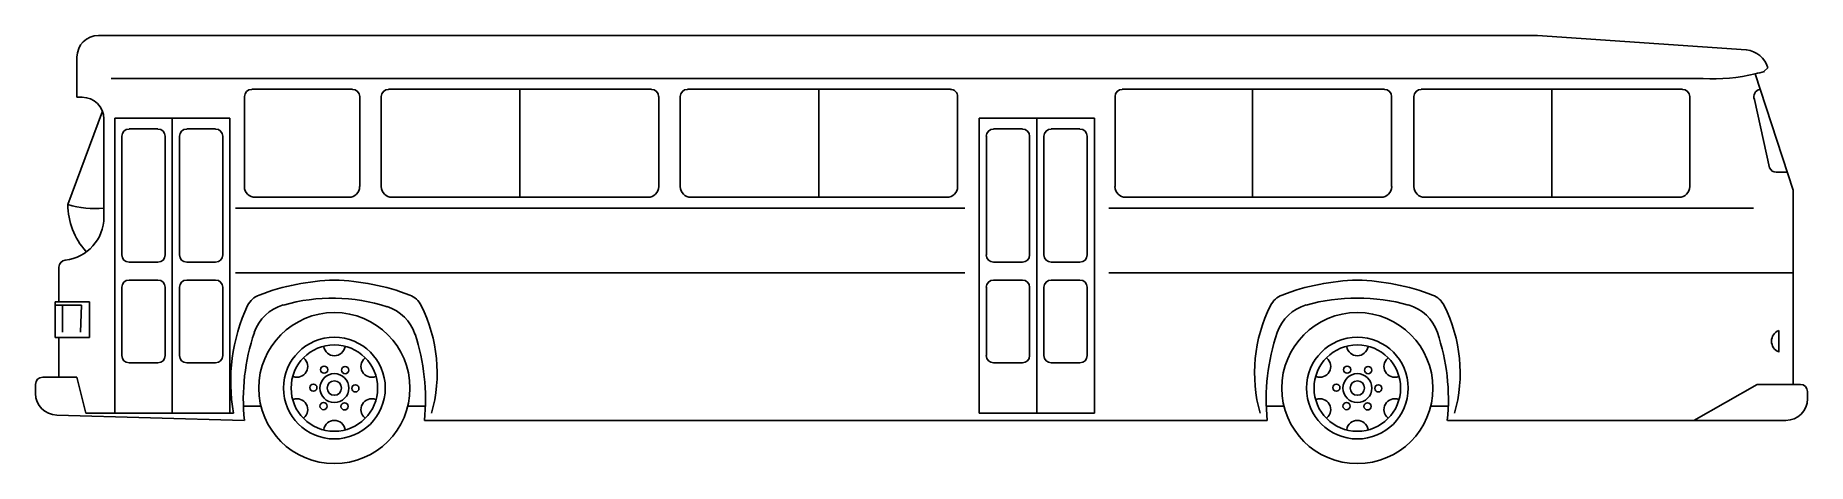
# Model space of a CAD drawing. Extents: x -12.9 to -0.4, y 0 to 3.
import ezdxf

# ---------------------------------------------------------------- set-up
doc = ezdxf.new("R2010")
doc.units = 0
doc.header["$MEASUREMENT"] = 0
doc.layers.get('0').update_dxf_attribs({"linetype": 'CONTINUOUS'})

msp = doc.modelspace()

# ---------------------------------------------------------------- linework, layer by layer
for p, q in [((-12.469, 3.023), (-2.322, 3.023)), ((-2.322, 3.023), (-0.849, 2.921)), ((-12.622, 2.586), (-12.622, 2.87)), ((-0.519, 1.93), (-0.787, 2.751)), ((-0.722, 2.769), (-0.697, 2.794)), ((-12.584, 2.586), (-12.622, 2.586)), ((-12.431, 2.434), (-12.431, 1.74)), ((-0.519, 1.93), (-0.519, 0.559)), ((-12.749, 1.143), (-12.749, 1.386)), ((-12.533, 1.143), (-12.774, 1.143)), ((-12.774, 1.143), (-12.774, 1.118)), ((-12.533, 0.905), (-12.533, 1.143)), ((-12.774, 0.927), (-12.774, 1.118)), ((-12.774, 0.927), (-12.774, 0.889)), ((-12.774, 0.889), (-12.533, 0.889)), ((-12.749, 0.61), (-12.749, 0.889)), ((-12.533, 0.889), (-12.533, 0.905)), ((-12.914, 0.559), (-12.914, 0.495)), ((-12.622, 0.61), (-12.863, 0.61)), ((-12.622, 0.61), (-12.558, 0.356)), ((-0.773, 0.559), (-1.219, 0.305)), ((-0.468, 0.559), (-0.773, 0.559)), ((-0.417, 0.508), (-0.417, 0.457)), ((-11.441, 0.305), (-12.762, 0.343)), ((-4.227, 0.305), (-10.171, 0.305)), ((-0.57, 0.305), (-2.957, 0.305))]:
    msp.add_line(p, q)
at = {"color": 9}
for p, q in [((-12.381, 2.718), (-1.154, 2.718)), ((-10.678, 2.642), (-11.389, 2.642)), ((-8.57, 2.642), (-10.424, 2.642)), ((-9.497, 2.642), (-9.497, 1.88)), ((-6.462, 2.642), (-8.316, 2.642)), ((-7.389, 2.642), (-7.389, 1.88)), ((-3.401, 2.642), (-5.25, 2.642)), ((-4.332, 2.642), (-4.332, 1.88)), ((-1.299, 2.642), (-3.142, 2.642)), ((-2.22, 2.642), (-2.22, 1.88)), ((-11.44, 1.956), (-11.44, 2.591)), ((-10.627, 1.956), (-10.627, 2.591)), ((-10.475, 1.956), (-10.475, 2.591)), ((-8.519, 1.956), (-8.519, 2.591)), ((-8.367, 1.956), (-8.367, 2.59)), ((-6.411, 1.956), (-6.411, 2.59)), ((-5.301, 1.956), (-5.301, 2.591)), ((-3.35, 1.956), (-3.35, 2.591)), ((-3.193, 1.956), (-3.193, 2.591)), ((-1.248, 1.956), (-1.248, 2.591)), ((-0.792, 2.57), (-0.685, 2.088)), ((-12.685, 1.829), (-12.441, 2.487)), ((-12.355, 2.438), (-12.355, 0.356)), ((-11.542, 2.438), (-12.355, 2.438)), ((-11.949, 2.438), (-11.949, 0.356)), ((-11.542, 0.356), (-11.542, 2.438)), ((-6.259, 2.438), (-6.259, 0.356)), ((-5.446, 2.438), (-6.259, 2.438)), ((-5.853, 2.438), (-5.853, 0.356)), ((-5.446, 0.356), (-5.446, 2.438)), ((-12.304, 2.311), (-12.304, 1.473)), ((-12.05, 2.362), (-12.254, 2.362)), ((-12, 1.473), (-12, 2.311)), ((-11.898, 2.311), (-11.898, 1.473)), ((-11.644, 2.362), (-11.847, 2.362)), ((-11.593, 1.473), (-11.593, 2.311)), ((-6.208, 2.311), (-6.208, 1.473)), ((-5.954, 2.362), (-6.158, 2.362)), ((-5.904, 1.473), (-5.904, 2.311)), ((-5.802, 2.311), (-5.802, 1.473)), ((-5.548, 2.362), (-5.751, 2.362)), ((-5.497, 1.473), (-5.497, 2.311)), ((-0.638, 2.057), (-0.556, 2.057)), ((-10.704, 1.88), (-11.364, 1.88)), ((-8.595, 1.88), (-10.399, 1.88)), ((-6.487, 1.88), (-8.291, 1.88)), ((-3.426, 1.88), (-5.225, 1.88)), ((-1.324, 1.88), (-3.117, 1.88)), ((-6.361, 1.803), (-11.504, 1.803)), ((-0.798, 1.803), (-5.345, 1.803)), ((-12.05, 1.422), (-12.254, 1.422)), ((-11.847, 1.422), (-11.644, 1.422)), ((-5.954, 1.422), (-6.158, 1.422)), ((-5.751, 1.422), (-5.548, 1.422)), ((-12.05, 1.295), (-12.254, 1.295)), ((-11.644, 1.295), (-11.847, 1.295)), ((-6.361, 1.346), (-11.504, 1.346)), ((-5.954, 1.295), (-6.158, 1.295)), ((-5.548, 1.295), (-5.751, 1.295)), ((-0.519, 1.346), (-5.345, 1.346)), ((-12.304, 1.245), (-12.304, 0.762)), ((-12, 0.762), (-12, 1.245)), ((-11.898, 1.245), (-11.898, 0.762)), ((-11.593, 0.762), (-11.593, 1.245)), ((-6.208, 1.245), (-6.208, 0.762)), ((-5.904, 0.762), (-5.904, 1.245)), ((-5.802, 1.245), (-5.802, 0.762)), ((-5.497, 0.762), (-5.497, 1.245)), ((-12.589, 1.118), (-12.774, 1.118)), ((-12.723, 0.927), (-12.723, 1.118)), ((-12.596, 0.927), (-12.589, 1.118)), ((-0.62, 0.94), (-0.62, 0.787)), ((-12.05, 0.711), (-12.254, 0.711)), ((-11.847, 0.711), (-11.644, 0.711)), ((-5.954, 0.711), (-6.158, 0.711)), ((-5.751, 0.711), (-5.548, 0.711)), ((-11.324, 0.406), (-11.448, 0.406)), ((-10.164, 0.406), (-10.288, 0.406)), ((-4.11, 0.406), (-4.227, 0.406)), ((-2.95, 0.406), (-3.074, 0.406)), ((-12.558, 0.356), (-11.517, 0.356)), ((-6.259, 0.356), (-5.446, 0.356))]:
    msp.add_line(p, q, dxfattribs=at)
for centre in [(-10.806, 0.533), (-3.592, 0.533)]:
    msp.add_circle(centre, 0.533)
for centre, radius in [((-10.806, 0.533), 0.359), ((-3.592, 0.533), 0.359), ((-10.806, 0.533), 0.305), ((-3.592, 0.533), 0.305), ((-10.806, 0.533), 0.102), ((-10.878, 0.663), 0.0254), ((-10.73, 0.66), 0.0254), ((-3.592, 0.533), 0.102), ((-3.664, 0.663), 0.0254), ((-3.516, 0.66), 0.0254), ((-10.954, 0.536), 0.0254), ((-10.806, 0.533), 0.0508), ((-10.658, 0.531), 0.0254), ((-3.74, 0.536), 0.0254), ((-3.592, 0.533), 0.0508), ((-3.444, 0.531), 0.0254), ((-10.882, 0.406), 0.0254), ((-10.734, 0.404), 0.0254), ((-3.668, 0.406), 0.0254), ((-3.52, 0.404), 0.0254)]:
    msp.add_circle(centre, radius, dxfattribs=at)
for centre, radius, start, end in [((-12.469, 2.87), 0.152, 90, 180), ((-0.868, 2.743), 0.179, 16.5307, 83.8581), ((-1.087, 4.015), 1.299, 283.3846, 286.3474), ((-12.584, 2.434), 0.152, 0, 90), ((-12.736, 1.74), 0.305, 276.1506, 359.9999), ((-12.698, 1.386), 0.0508, 96.1506, 180), ((-10.818, -0.089), 1.257, 72.1704, 106.0511), ((-3.605, -0.089), 1.257, 89.4213, 106.0511), ((-3.579, -0.089), 1.257, 73.9489, 90.5787), ((-11.082, 0.827), 0.305, 106.0511, 161.2674), ((-10.527, 0.818), 0.305, 18.2851, 72.1704), ((-3.868, 0.827), 0.305, 106.0511, 161.2674), ((-3.316, 0.827), 0.305, 18.7326, 73.9489), ((-9.98, 0.453), 1.468, 161.2674, 185.7928), ((-11.631, 0.453), 1.468, 354.2072, 18.2851), ((-2.767, 0.453), 1.468, 161.2674, 185.7928), ((-4.418, 0.453), 1.468, 354.2072, 18.7326), ((-12.863, 0.559), 0.0508, 90, 180), ((-0.468, 0.508), 0.0508, 0, 90), ((-12.762, 0.495), 0.152, 180, 270), ((-0.57, 0.457), 0.152, 270, 0)]:
    msp.add_arc(centre, radius, start, end)
for centre, radius, start, end in [((-1.087, 4.015), 1.299, 267.0723, 283.3846), ((-11.389, 2.591), 0.0508, 90, 180), ((-10.678, 2.591), 0.0508, 0, 90), ((-10.424, 2.591), 0.0508, 90, 180), ((-8.57, 2.591), 0.0508, 0, 90), ((-8.316, 2.591), 0.0508, 90, 179.6594), ((-6.462, 2.591), 0.0508, 359.6594, 90), ((-5.25, 2.591), 0.0508, 90, 180), ((-3.401, 2.591), 0.0508, 0, 90), ((-3.142, 2.591), 0.0508, 90, 180), ((-1.299, 2.591), 0.0508, 0, 90), ((-0.745, 2.591), 0.0508, 100.5615, 203.9625), ((-12.254, 2.311), 0.0508, 90, 180), ((-12.05, 2.311), 0.0508, 0, 90), ((-11.847, 2.311), 0.0508, 90, 180), ((-11.644, 2.311), 0.0508, 0, 90), ((-6.158, 2.311), 0.0508, 90, 180), ((-5.954, 2.311), 0.0508, 0, 90), ((-5.751, 2.311), 0.0508, 90, 180), ((-5.548, 2.311), 0.0508, 0, 90), ((-0.638, 2.108), 0.0508, 203.9625, 270), ((-11.364, 1.956), 0.0762, 180, 270), ((-10.704, 1.956), 0.0762, 270, 0), ((-10.399, 1.956), 0.0762, 180, 270), ((-8.595, 1.956), 0.0762, 270, 0), ((-8.291, 1.956), 0.0762, 180, 270), ((-6.487, 1.956), 0.0762, 270, 0), ((-5.225, 1.956), 0.0762, 180, 270), ((-3.426, 1.956), 0.0762, 270, 0), ((-3.117, 1.956), 0.0762, 180, 270), ((-1.324, 1.956), 0.0762, 270, 0), ((-12.495, 2.451), 0.651, 252.9795, 275.5993), ((-12.195, 1.828), 0.49, 179.8763, 222.1988), ((-12.254, 1.473), 0.0508, 180, 270), ((-12.05, 1.473), 0.0508, 270, 0), ((-11.847, 1.473), 0.0508, 180, 270), ((-11.644, 1.473), 0.0508, 270, 0), ((-6.158, 1.473), 0.0508, 180, 270), ((-5.954, 1.473), 0.0508, 270, 0), ((-5.751, 1.473), 0.0508, 180, 270), ((-5.548, 1.473), 0.0508, 270, 0), ((-12.254, 1.245), 0.0508, 90, 180), ((-12.05, 1.245), 0.0508, 0, 90), ((-11.847, 1.245), 0.0508, 90, 180), ((-11.644, 1.245), 0.0508, 0, 90), ((-10.761, -0.317), 1.613, 91.5836, 110.895), ((-10.85, -0.317), 1.613, 69.105, 88.4164), ((-6.158, 1.245), 0.0508, 90, 180), ((-5.954, 1.245), 0.0508, 0, 90), ((-5.751, 1.245), 0.0508, 90, 180), ((-5.548, 1.245), 0.0508, 0, 90), ((-3.548, -0.317), 1.613, 91.5836, 110.895), ((-3.637, -0.317), 1.613, 69.105, 88.4164), ((-11.282, 1.048), 0.152, 110.895, 153.2659), ((-10.329, 1.048), 0.152, 26.7341, 69.105), ((-4.068, 1.048), 0.152, 110.895, 153.2659), ((-3.116, 1.048), 0.152, 26.7341, 69.105), ((-10.26, 0.579), 1.277, 155.1226, 190.0736), ((-11.136, 0.641), 1.055, 344.2914, 26.7341), ((-3.262, 0.641), 1.055, 153.2659, 195.7086), ((-3.922, 0.641), 1.055, 344.2914, 26.7341), ((-0.589, 0.864), 0.0825, 112.6199, 247.3801), ((-12.254, 0.762), 0.0508, 180, 270), ((-12.05, 0.762), 0.0508, 270, 0), ((-11.847, 0.762), 0.0508, 180, 270), ((-11.644, 0.762), 0.0508, 270, 0), ((-10.806, 0.838), 0.0762, 189.5941, 350.4059), ((-6.158, 0.762), 0.0508, 180, 270), ((-5.954, 0.762), 0.0508, 270, 0), ((-5.751, 0.762), 0.0508, 180, 270), ((-5.548, 0.762), 0.0508, 270, 0), ((-3.592, 0.838), 0.0762, 189.5941, 350.4059), ((-11.07, 0.686), 0.0762, 249.5941, 50.4059), ((-10.542, 0.686), 0.0762, 129.5941, 290.4059), ((-3.856, 0.686), 0.0762, 249.5941, 50.4059), ((-3.328, 0.686), 0.0762, 129.5941, 290.4059), ((-11.07, 0.381), 0.0762, 309.5941, 110.4059), ((-10.542, 0.381), 0.0762, 69.5941, 230.4059), ((-3.856, 0.381), 0.0762, 309.5941, 110.4059), ((-3.328, 0.381), 0.0762, 69.5941, 230.4059), ((-10.806, 0.229), 0.0762, 9.5941, 170.4059), ((-3.592, 0.229), 0.0762, 9.5941, 170.4059)]:
    msp.add_arc(centre, radius, start, end, dxfattribs=at)

doc.saveas('drawing.dxf')
